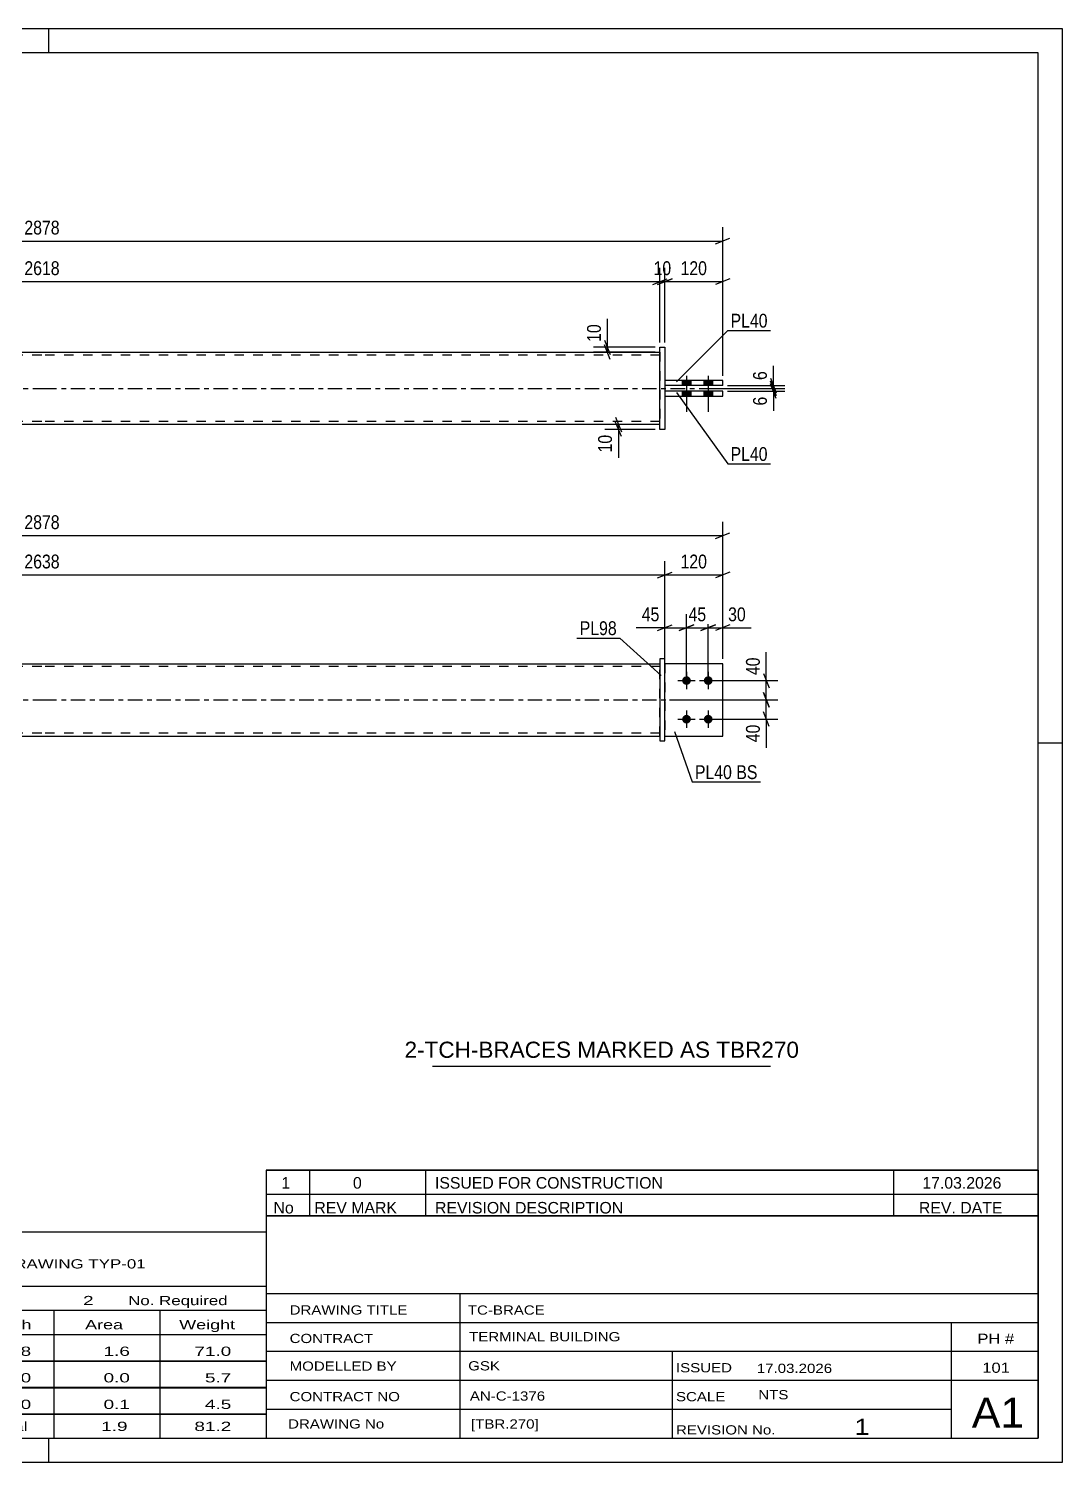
# Model space of a CAD drawing. Header units: millimetres. Extents: x 0 to 420, y 0 to 297.
# Drawn here: x 205.8 to 420, y 0 to 297 of the extents above; entities that cross this region are included whole.
import ezdxf

# ---------------------------------------------------------------- set-up
doc = ezdxf.new("R2010")
doc.units = ezdxf.units.MM
doc.linetypes.add('DXK_LINE_DOT2', pattern=[3.9198, 1.9599, -1.9599])
doc.linetypes.add('DXK_LINE_DOT3', pattern=[5.9187, 2.979, -0.9799, 0.9799, -0.9799])
doc.styles.add('Arial', font='ARIAL.TTF', dxfattribs={"height": 0.2})
doc.styles.add('Arial Narrow', font='ARIALN.TTF', dxfattribs={"height": 0.2})

# ---------------------------------------------------------------- blocks, each defined once
blk = doc.blocks.new('Unknown-580872957-1163')
at = {"color": 5, "linetype": 'Continuous'}
for p, q in [((420, 297), (0, 297)), ((210, 292), (210, 297)), ((420, 0), (420, 297)), ((415, 292), (5, 292)), ((415, 5), (415, 292)), ((420, 149), (415, 149)), ((5, 5), (415, 5)), ((210, 0), (210, 5)), ((0, 0), (420, 0))]:
    blk.add_line(p, q, dxfattribs=at)
blk = doc.blocks.new('Part-580872957-1767 - 1735')
at = {"color": 7, "linetype": 'DXK_LINE_DOT2'}
for p, q in [((349.62, 165.45), (337.62, 165.45)), ((337.62, 165.45), (337.62, 150.45)), ((349.62, 150.45), (349.62, 165.45)), ((337.62, 150.45), (349.62, 150.45))]:
    blk.add_line(p, q, dxfattribs=at)
blk = doc.blocks.new('Part-580872957-1772 - 1735')
at = {"color": 2, "linetype": 'Continuous'}
for p, q in [((349.62, 165.45), (337.62, 165.45)), ((349.62, 150.45), (349.62, 165.45)), ((337.62, 150.45), (349.62, 150.45))]:
    blk.add_line(p, q, dxfattribs=at)
at = {"color": 7, "linetype": 'DXK_LINE_DOT2'}
blk.add_line((337.62, 165.45), (337.62, 150.45), dxfattribs=at)
blk = doc.blocks.new('Part-580872957-1787 - 1735')
at = {"color": 2, "linetype": 'Continuous'}
for p, q in [((336.62, 166.45), (336.62, 149.45)), ((337.62, 166.45), (336.62, 166.45)), ((337.62, 149.45), (337.62, 166.45)), ((336.62, 149.45), (337.62, 149.45))]:
    blk.add_line(p, q, dxfattribs=at)
blk = doc.blocks.new('Part-580872957-1807 - 1735')
at = {"color": 2, "linetype": 'Continuous'}
for p, q in [((80.52, 165.45), (208.52, 165.45)), ((208.62, 165.45), (336.62, 165.45)), ((80.52, 150.45), (208.52, 150.45)), ((208.62, 150.45), (336.62, 150.45))]:
    blk.add_line(p, q, dxfattribs=at)
at = {"color": 7, "linetype": 'DXK_LINE_DOT2'}
for p, q in [((80.52, 150.45), (80.52, 165.45)), ((208.52, 164.85), (80.52, 164.85)), ((336.62, 164.85), (208.62, 164.85)), ((336.62, 150.45), (336.62, 165.45)), ((208.52, 151.05), (80.52, 151.05)), ((336.62, 151.05), (208.62, 151.05))]:
    blk.add_line(p, q, dxfattribs=at)
at = {"color": 7, "linetype": 'DXK_LINE_DOT3'}
for p, q in [((70.52, 157.95), (208.52, 157.95)), ((208.62, 157.95), (346.62, 157.95))]:
    blk.add_line(p, q, dxfattribs=at)
blk = doc.blocks.new('Bolt-580872957-1808 - 1735')
at = {"linetype": 'Continuous'}
for points in [[(342.12, 162.85, -1), (342.12, 161.05, -1)], [(346.62, 162.85, -1), (346.62, 161.05, -1)], [(342.12, 154.85, -1), (342.12, 153.05, -1)], [(346.62, 154.85, -1), (346.62, 153.05, -1)]]:
    blk.add_hatch(color=1, dxfattribs=at).paths.add_polyline_path(points)
at = {"color": 1, "linetype": 'Continuous'}
for p, q in [((342.12, 163.75), (342.12, 160.15)), ((346.62, 163.75), (346.62, 160.15)), ((340.32, 161.95), (343.92, 161.95)), ((344.82, 161.95), (348.42, 161.95)), ((342.12, 155.75), (342.12, 152.15)), ((346.62, 155.75), (346.62, 152.15)), ((340.32, 153.95), (343.92, 153.95)), ((344.82, 153.95), (348.42, 153.95))]:
    blk.add_line(p, q, dxfattribs=at)
blk = doc.blocks.new('Part-580872957-1426 - 1390')
at = {"color": 2, "linetype": 'Continuous'}
for p, q in [((336.62, 213.99), (336.62, 230.99)), ((336.62, 230.99), (337.62, 230.99)), ((337.62, 230.99), (337.62, 213.99)), ((337.62, 213.99), (336.62, 213.99))]:
    blk.add_line(p, q, dxfattribs=at)
blk = doc.blocks.new('Part-580872957-1458 - 1390')
at = {"color": 2, "linetype": 'Continuous'}
for p, q in [((349.62, 224.09), (337.62, 224.09)), ((349.62, 223.09), (337.62, 223.09)), ((349.62, 223.09), (349.62, 224.09))]:
    blk.add_line(p, q, dxfattribs=at)
at = {"color": 7, "linetype": 'DXK_LINE_DOT2'}
blk.add_line((337.62, 224.09), (337.62, 223.09), dxfattribs=at)
blk = doc.blocks.new('Part-580872957-1431 - 1390')
at = {"color": 2, "linetype": 'Continuous'}
for p, q in [((349.62, 221.89), (337.62, 221.89)), ((337.62, 220.89), (349.62, 220.89)), ((349.62, 220.89), (349.62, 221.89))]:
    blk.add_line(p, q, dxfattribs=at)
at = {"color": 7, "linetype": 'DXK_LINE_DOT2'}
blk.add_line((337.62, 221.89), (337.62, 220.89), dxfattribs=at)
blk = doc.blocks.new('Part-580872957-1446 - 1390')
at = {"color": 2, "linetype": 'Continuous'}
for p, q in [((80.52, 229.99), (208.52, 229.99)), ((208.62, 229.99), (336.62, 229.99)), ((208.52, 214.99), (80.52, 214.99)), ((336.62, 214.99), (208.62, 214.99))]:
    blk.add_line(p, q, dxfattribs=at)
at = {"color": 7, "linetype": 'DXK_LINE_DOT2'}
for p, q in [((80.52, 214.99), (80.52, 229.99)), ((208.52, 229.39), (80.52, 229.39)), ((336.62, 229.39), (208.62, 229.39)), ((336.62, 229.99), (336.62, 214.99)), ((208.52, 215.59), (80.52, 215.59)), ((336.62, 215.59), (208.62, 215.59))]:
    blk.add_line(p, q, dxfattribs=at)
at = {"color": 7, "linetype": 'DXK_LINE_DOT3'}
for p, q in [((70.52, 222.49), (208.52, 222.49)), ((208.62, 222.49), (346.62, 222.49))]:
    blk.add_line(p, q, dxfattribs=at)
blk = doc.blocks.new('Bolt-580872957-1447 - 1390')
at = {"linetype": 'Continuous'}
for points in [[(343.02, 224.09), (341.22, 224.09), (341.22, 223.09), (343.02, 223.09)], [(343.02, 224.09), (341.22, 224.09), (341.22, 223.09), (343.02, 223.09)], [(347.52, 224.09), (345.72, 224.09), (345.72, 223.09), (347.52, 223.09)], [(347.52, 224.09), (345.72, 224.09), (345.72, 223.09), (347.52, 223.09)], [(343.02, 221.89), (341.22, 221.89), (341.22, 220.89), (343.02, 220.89)], [(343.02, 221.89), (341.22, 221.89), (341.22, 220.89), (343.02, 220.89)], [(347.52, 221.89), (345.72, 221.89), (345.72, 220.89), (347.52, 220.89)], [(347.52, 221.89), (345.72, 221.89), (345.72, 220.89), (347.52, 220.89)]]:
    blk.add_hatch(color=1, dxfattribs=at).paths.add_polyline_path(points)
at = {"color": 1, "linetype": 'Continuous'}
for p, q in [((341.22, 224.09), (341.22, 223.09)), ((341.22, 224.09), (341.22, 223.09)), ((342.12, 225.09), (342.12, 217.59)), ((342.12, 225.09), (342.12, 217.59)), ((343.02, 224.09), (343.02, 223.09)), ((343.02, 224.09), (343.02, 223.09)), ((345.72, 224.09), (345.72, 223.09)), ((345.72, 224.09), (345.72, 223.09)), ((346.62, 225.09), (346.62, 217.59)), ((346.62, 225.09), (346.62, 217.59)), ((347.52, 224.09), (347.52, 223.09)), ((347.52, 224.09), (347.52, 223.09)), ((341.22, 221.89), (341.22, 220.89)), ((341.22, 221.89), (341.22, 220.89)), ((343.02, 221.89), (343.02, 220.89)), ((343.02, 221.89), (343.02, 220.89)), ((345.72, 221.89), (345.72, 220.89)), ((345.72, 221.89), (345.72, 220.89)), ((347.52, 221.89), (347.52, 220.89)), ((347.52, 221.89), (347.52, 220.89))]:
    blk.add_line(p, q, dxfattribs=at)
blk = doc.blocks.new('StraightDimension-580872957-1818 - 1735')
at = {"color": 7, "linetype": 'Continuous'}
for p, q in [((346.62, 162.95), (346.62, 175.74)), ((349.62, 166.45), (349.62, 175.74)), ((345.12, 172.29), (348.12, 173.49)), ((346.62, 172.89), (349.62, 172.89)), ((351.12, 173.49), (348.12, 172.29))]:
    blk.add_line(p, q, dxfattribs=at)
at = {"color": 0}
blk.add_wipeout([(355, 173.64), (355, 177.84), (350.14, 177.84), (350.14, 173.64)], dxfattribs=at)
at = {"color": 7, "linetype": 'Continuous'}
blk.add_line((349.62, 172.89), (355.52, 172.89), dxfattribs=at)
blk.add_line((349.62, 172.89), (355.52, 172.89), dxfattribs=at)
at = {"color": 3, "style": 'Arial Narrow'}
blk.add_text('30', height=2.863, dxfattribs=at).set_placement((350.74, 174.24))
blk = doc.blocks.new('StraightDimension-580872957-1834 - 1735')
at = {"color": 7, "linetype": 'Continuous'}
for p, q in [((342.12, 162.95), (342.12, 175.74)), ((346.62, 162.95), (346.62, 175.74)), ((340.62, 172.29), (343.62, 173.49)), ((342.12, 172.89), (346.62, 172.89)), ((348.12, 173.49), (345.12, 172.29))]:
    blk.add_line(p, q, dxfattribs=at)
at = {"color": 0}
blk.add_wipeout([(346.8, 173.64), (346.8, 177.84), (341.94, 177.84), (341.94, 173.64)], dxfattribs=at)
at = {"color": 3, "style": 'Arial Narrow'}
blk.add_text('45', height=2.863, dxfattribs=at).set_placement((342.54, 174.24))
blk = doc.blocks.new('StraightDimension-580872957-1847 - 1735')
at = {"color": 7, "linetype": 'Continuous'}
for p, q in [((337.62, 166.45), (337.62, 175.74)), ((342.12, 162.95), (342.12, 175.74)), ((336.12, 172.29), (339.12, 173.49)), ((337.62, 172.89), (342.12, 172.89)), ((343.62, 173.49), (340.62, 172.29))]:
    blk.add_line(p, q, dxfattribs=at)
at = {"color": 0}
blk.add_wipeout([(337.09, 173.64), (337.09, 177.84), (332.24, 177.84), (332.24, 173.64)], dxfattribs=at)
at = {"color": 7, "linetype": 'Continuous'}
blk.add_line((337.62, 172.89), (331.71, 172.89), dxfattribs=at)
blk.add_line((337.62, 172.89), (331.71, 172.89), dxfattribs=at)
at = {"color": 3, "style": 'Arial Narrow'}
blk.add_text('45', height=2.863, dxfattribs=at).set_placement((332.84, 174.24))
blk = doc.blocks.new('StraightDimension-580872957-1864 - 1735')
at = {"color": 7, "linetype": 'Continuous'}
for p, q in [((67.52, 166.45), (67.52, 194.83)), ((349.62, 166.45), (349.62, 194.83)), ((69.02, 192.58), (66.02, 191.38)), ((67.52, 191.98), (349.62, 191.98)), ((348.12, 191.38), (351.12, 192.58))]:
    blk.add_line(p, q, dxfattribs=at)
at = {"color": 0}
blk.add_wipeout([(212.82, 192.73), (212.82, 196.93), (204.31, 196.93), (204.31, 192.73)], dxfattribs=at)
at = {"color": 3, "style": 'Arial Narrow'}
blk.add_text('2878', height=2.863, dxfattribs=at).set_placement((204.91, 193.33))
blk = doc.blocks.new('StraightDimension-580872957-1884 - 1735')
at = {"color": 7, "linetype": 'Continuous'}
for p, q in [((358.06, 163.45), (359.26, 160.45)), ((347.62, 161.95), (361.06, 161.95)), ((358.66, 157.95), (358.66, 161.95)), ((338.62, 157.95), (361.06, 157.95)), ((359.26, 156.45), (358.06, 159.45))]:
    blk.add_line(p, q, dxfattribs=at)
at = {"color": 0}
blk.add_wipeout([(357.91, 167.34), (353.71, 167.34), (353.71, 162.48), (357.91, 162.48)], dxfattribs=at)
at = {"color": 7, "linetype": 'Continuous'}
blk.add_line((358.66, 161.95), (358.66, 167.86), dxfattribs=at)
blk.add_line((358.66, 161.95), (358.66, 167.86), dxfattribs=at)
at = {"color": 3, "style": 'Arial Narrow'}
blk.add_text('40', height=2.863, rotation=90.0002, dxfattribs=at).set_placement((357.31, 163.08))
blk = doc.blocks.new('StraightDimension-580872957-1893 - 1735')
at = {"color": 7, "linetype": 'Continuous'}
for p, q in [((338.62, 157.95), (361.06, 157.95)), ((358.06, 159.45), (359.26, 156.45)), ((358.66, 153.95), (358.66, 157.95)), ((359.26, 152.45), (358.06, 155.45)), ((347.62, 153.95), (361.06, 153.95))]:
    blk.add_line(p, q, dxfattribs=at)
at = {"color": 0}
blk.add_wipeout([(357.91, 153.43), (353.71, 153.43), (353.71, 148.57), (357.91, 148.57)], dxfattribs=at)
at = {"color": 7, "linetype": 'Continuous'}
blk.add_line((358.66, 153.95), (358.66, 148.05), dxfattribs=at)
blk.add_line((358.66, 153.95), (358.66, 148.05), dxfattribs=at)
at = {"color": 3, "style": 'Arial Narrow'}
blk.add_text('40', height=2.863, rotation=90.0002, dxfattribs=at).set_placement((357.31, 149.17))
blk = doc.blocks.new('StraightDimension-580872957-1903 - 1735')
at = {"color": 7, "linetype": 'Continuous'}
for p, q in [((336.12, 183.23), (339.12, 184.43)), ((337.62, 166.45), (337.62, 186.68)), ((351.12, 184.43), (348.12, 183.23)), ((349.62, 166.45), (349.62, 186.68)), ((337.62, 183.83), (349.62, 183.83))]:
    blk.add_line(p, q, dxfattribs=at)
at = {"color": 0}
blk.add_wipeout([(346.96, 184.58), (346.96, 188.78), (340.28, 188.78), (340.28, 184.58)], dxfattribs=at)
at = {"color": 3, "style": 'Arial Narrow'}
blk.add_text('120', height=2.863, dxfattribs=at).set_placement((340.88, 185.18))
blk = doc.blocks.new('StraightDimension-580872957-1922 - 1735')
at = {"color": 7, "linetype": 'Continuous'}
for p, q in [((81.02, 184.43), (78.02, 183.23)), ((79.52, 158.95), (79.52, 186.68)), ((336.12, 183.23), (339.12, 184.43)), ((337.62, 166.45), (337.62, 186.68)), ((79.52, 183.83), (337.62, 183.83))]:
    blk.add_line(p, q, dxfattribs=at)
at = {"color": 0}
blk.add_wipeout([(212.82, 184.58), (212.82, 188.78), (204.31, 188.78), (204.31, 184.58)], dxfattribs=at)
at = {"color": 3, "style": 'Arial Narrow'}
blk.add_text('2638', height=2.863, dxfattribs=at).set_placement((204.91, 185.18))
blk = doc.blocks.new('StraightDimension-580872957-1658 - 1390')
at = {"color": 7, "linetype": 'Continuous'}
for p, q in [((350.62, 223.09), (362.52, 223.09)), ((359.52, 224.59), (360.72, 221.59)), ((360.72, 220.99), (359.52, 223.99)), ((360.12, 222.49), (360.12, 223.09)), ((345.37, 222.49), (362.52, 222.49))]:
    blk.add_line(p, q, dxfattribs=at)
at = {"color": 0}
blk.add_wipeout([(359.37, 226.64), (355.17, 226.64), (355.17, 223.61), (359.37, 223.61)], dxfattribs=at)
at = {"color": 7, "linetype": 'Continuous'}
blk.add_line((360.12, 223.09), (360.12, 227.17), dxfattribs=at)
blk.add_line((360.12, 223.09), (360.12, 227.17), dxfattribs=at)
at = {"color": 3, "style": 'Arial Narrow'}
blk.add_text('6', height=2.86, rotation=90.0002, dxfattribs=at).set_placement((358.77, 224.21))
blk = doc.blocks.new('StraightDimension-580872957-1535 - 1390')
at = {"color": 7, "linetype": 'Continuous'}
for p, q in [((335.62, 214.99), (325.17, 214.99)), ((335.62, 213.99), (325.17, 213.99)), ((327.42, 216.49), (328.62, 213.49)), ((328.62, 212.49), (327.42, 215.49)), ((328.02, 213.99), (328.02, 214.99))]:
    blk.add_line(p, q, dxfattribs=at)
at = {"color": 0}
blk.add_wipeout([(327.27, 213.46), (323.07, 213.46), (323.07, 208.61), (327.27, 208.61)], dxfattribs=at)
at = {"color": 7, "linetype": 'Continuous'}
blk.add_line((328.02, 213.99), (328.02, 208.08), dxfattribs=at)
blk.add_line((328.02, 213.99), (328.02, 208.08), dxfattribs=at)
at = {"color": 3, "style": 'Arial Narrow'}
blk.add_text('10', height=2.863, rotation=90.0002, dxfattribs=at).set_placement((326.67, 209.21))
blk = doc.blocks.new('StraightDimension-580872957-1575 - 1390')
at = {"color": 7, "linetype": 'Continuous'}
for p, q in [((336.62, 231.99), (336.62, 247.45)), ((337.62, 231.99), (337.62, 247.45)), ((335.12, 244), (338.12, 245.2)), ((339.12, 245.2), (336.12, 244)), ((336.62, 244.6), (337.62, 244.6))]:
    blk.add_line(p, q, dxfattribs=at)
at = {"color": 0}
blk.add_wipeout([(339.55, 245.35), (339.55, 249.55), (334.69, 249.55), (334.69, 245.35)], dxfattribs=at)
at = {"color": 3, "style": 'Arial Narrow'}
blk.add_text('10', height=2.863, dxfattribs=at).set_placement((335.29, 245.95))
blk = doc.blocks.new('StraightDimension-580872957-1564 - 1390')
at = {"color": 7, "linetype": 'Continuous'}
for p, q in [((67.52, 225.09), (67.52, 255.86)), ((349.62, 225.09), (349.62, 255.86)), ((69.02, 253.61), (66.02, 252.41)), ((67.52, 253.01), (349.62, 253.01)), ((348.12, 252.41), (351.12, 253.61))]:
    blk.add_line(p, q, dxfattribs=at)
at = {"color": 0}
blk.add_wipeout([(212.82, 253.76), (212.82, 257.96), (204.31, 257.96), (204.31, 253.76)], dxfattribs=at)
at = {"color": 3, "style": 'Arial Narrow'}
blk.add_text('2878', height=2.863, dxfattribs=at).set_placement((204.91, 254.36))
blk = doc.blocks.new('StraightDimension-580872957-1549 - 1390')
at = {"color": 7, "linetype": 'Continuous'}
for p, q in [((325.12, 232.49), (326.32, 229.49)), ((335.62, 230.99), (322.87, 230.99)), ((335.62, 229.99), (322.87, 229.99)), ((326.32, 228.49), (325.12, 231.49)), ((325.72, 229.99), (325.72, 230.99))]:
    blk.add_line(p, q, dxfattribs=at)
at = {"color": 0}
blk.add_wipeout([(324.97, 236.37), (320.77, 236.37), (320.77, 231.51), (324.97, 231.51)], dxfattribs=at)
at = {"color": 7, "linetype": 'Continuous'}
blk.add_line((325.72, 230.99), (325.72, 236.89), dxfattribs=at)
blk.add_line((325.72, 230.99), (325.72, 236.89), dxfattribs=at)
at = {"color": 3, "style": 'Arial Narrow'}
blk.add_text('10', height=2.863, rotation=90.0002, dxfattribs=at).set_placement((324.37, 232.11))
blk = doc.blocks.new('StraightDimension-580872957-1585 - 1390')
at = {"color": 7, "linetype": 'Continuous'}
for p, q in [((80.52, 231.99), (80.52, 247.45)), ((336.62, 231.99), (336.62, 247.45)), ((82.02, 245.2), (79.02, 244)), ((80.52, 244.6), (336.62, 244.6)), ((335.12, 244), (338.12, 245.2))]:
    blk.add_line(p, q, dxfattribs=at)
at = {"color": 0}
blk.add_wipeout([(212.82, 245.35), (212.82, 249.55), (204.31, 249.55), (204.31, 245.35)], dxfattribs=at)
at = {"color": 3, "style": 'Arial Narrow'}
blk.add_text('2618', height=2.863, dxfattribs=at).set_placement((204.91, 245.95))
blk = doc.blocks.new('StraightDimension-580872957-1615 - 1390')
at = {"color": 7, "linetype": 'Continuous'}
for p, q in [((337.62, 231.99), (337.62, 247.45)), ((349.62, 225.09), (349.62, 247.45)), ((336.12, 244), (339.12, 245.2)), ((337.62, 244.6), (349.62, 244.6)), ((351.12, 245.2), (348.12, 244))]:
    blk.add_line(p, q, dxfattribs=at)
at = {"color": 0}
blk.add_wipeout([(346.96, 245.35), (346.96, 249.55), (340.28, 249.55), (340.28, 245.35)], dxfattribs=at)
at = {"color": 3, "style": 'Arial Narrow'}
blk.add_text('120', height=2.863, dxfattribs=at).set_placement((340.88, 245.95))
blk = doc.blocks.new('StraightDimension-580872957-1647 - 1390')
at = {"color": 7, "linetype": 'Continuous'}
for p, q in [((359.52, 223.99), (360.72, 220.99)), ((360.72, 220.39), (359.52, 223.39)), ((345.37, 222.49), (362.52, 222.49)), ((350.62, 221.89), (362.52, 221.89)), ((360.12, 221.89), (360.12, 222.49))]:
    blk.add_line(p, q, dxfattribs=at)
at = {"color": 0}
blk.add_wipeout([(359.37, 221.36), (355.17, 221.36), (355.17, 218.33), (359.37, 218.33)], dxfattribs=at)
at = {"color": 7, "linetype": 'Continuous'}
blk.add_line((360.12, 221.89), (360.12, 217.81), dxfattribs=at)
blk.add_line((360.12, 221.89), (360.12, 217.81), dxfattribs=at)
at = {"color": 3, "style": 'Arial Narrow'}
blk.add_text('6', height=2.86, rotation=90.0002, dxfattribs=at).set_placement((358.77, 218.93))
blk = doc.blocks.new('Unknown-580872957-3639')
at = {"color": 7, "linetype": 'Continuous'}
for p, q in [((255, 51.05), (255, 5)), ((255, 51.05), (415, 51.05)), ((415, 51), (415, 5)), ((255, 35), (415, 35)), ((295.14, 35), (295.14, 5)), ((255, 29), (415, 29)), ((397, 5.05), (397, 29.05)), ((255, 23), (415, 23)), ((339.14, 23), (339.14, 5)), ((255, 17), (415, 17)), ((255, 11), (397, 11)), ((255, 5), (415, 5))]:
    blk.add_line(p, q, dxfattribs=at)
at = {"color": 7, "style": 'Arial Narrow'}
for s, height, width, p in [('DRAWING TITLE', 1.9089, 1.425378, (259.88, 30.61)), ('TC-BRACE', 1.909, 1.425378, (296.81, 30.59)), ('TERMINAL BUILDING', 1.9089, 1.425378, (297.06, 25.07)), ('CONTRACT', 1.909, 1.425378, (259.88, 24.71)), ('MODELLED BY', 1.9089, 1.425378, (259.88, 18.98)), ('GSK', 1.909, 1.425378, (296.88, 19.04)), ('ISSUED', 1.909, 1.425378, (339.94, 18.64)), ('17.03.2026', 1.909, 1.425378, (356.69, 18.52)), ('CONTRACT NO', 1.9089, 1.425378, (259.88, 12.66)), ('AN-C-1376', 1.909, 1.425378, (297.23, 12.78)), ('SCALE', 1.909, 1.425378, (339.94, 12.65)), ('A1', 6.204, 1.25, (401.24, 7.2)), ('DRAWING No', 1.909, 1.425378, (259.56, 7)), ('[TBR.270]', 1.909, 1.425378, (297.46, 6.99)), ('1', 3.34, 1.5, (376.91, 5.68)), ('REVISION No.', 1.9089, 1.425378, (339.94, 5.77))]:
    blk.add_text(s, height=height, dxfattribs=dict(at, width=width)).set_placement(p)
at = {"color": 7, "linetype": 'Continuous', "style": 'Arial Narrow'}
for s, height, width, p in [('PH #', 2.1, 1.42538, (402.4, 24.55)), ('101', 2.1, 1.42538, (403.41, 18.55)), ('NTS', 1.909, 1.425378, (357, 13.05))]:
    blk.add_text(s, height=height, dxfattribs=dict(at, width=width)).set_placement(p)
blk = doc.blocks.new('Unknown-580872957-3640')
at = {"color": 7, "linetype": 'Continuous'}
for p, q in [((255, 60.55), (415, 60.55)), ((415, 60.55), (255, 60.55)), ((255, 60.55), (255, 55.55)), ((264, 60.55), (264, 55.55)), ((288, 60.55), (288, 55.55)), ((385, 60.55), (385, 55.55)), ((415, 60.55), (415, 55.55)), ((255, 55.55), (415, 55.55)), ((255, 55.55), (255, 51.05)), ((255, 55.55), (415, 55.55)), ((264, 55.55), (264, 51.05)), ((288, 55.55), (288, 51.05)), ((385, 55.55), (385, 51.05)), ((415, 55.55), (415, 51.05)), ((415, 51.05), (255, 51.05))]:
    blk.add_line(p, q, dxfattribs=at)
at = {"color": 7, "linetype": 'Continuous', "style": 'Arial Narrow'}
for s, height, width, p in [('1', 2.39, 1.196471, (258.16, 56.7)), ('0', 2.39, 1.196471, (273, 56.7)), ('ISSUED FOR CONSTRUCTION', 2.3861, 1.196471, (290, 56.7)), ('17.03.2026', 2.386, 1.196471, (391, 56.7)), ('No', 2.386, 1.2, (256.54, 51.55)), ('REV MARK', 2.386, 1.2, (265, 51.55)), ('REVISION DESCRIPTION', 2.3861, 1.2, (290, 51.55)), ('REV. DATE', 2.386, 1.2, (390.28, 51.55))]:
    blk.add_text(s, height=height, dxfattribs=dict(at, width=width)).set_placement(p)
blk = doc.blocks.new('Unknown-580872957-3641')
at = {"color": 7, "linetype": 'Continuous'}
for p, q in [((95, 47.75), (255, 47.75)), ((95, 36.5), (95, 47.75)), ((255, 47.75), (255, 36.5)), ((95, 36.5), (255, 36.5)), ((95, 36.5), (95, 31.5)), ((255, 36.5), (255, 31.5)), ((95, 31.5), (255, 31.5)), ((95, 31.5), (95, 26.5)), ((119, 31.5), (119, 26.5)), ((154.5, 31.5), (154.5, 26.5)), ((180.5, 31.5), (180.5, 26.5)), ((193.5, 31.5), (193.5, 26.5)), ((211, 31.5), (211, 26.5)), ((233, 31.5), (233, 26.5)), ((255, 31.5), (255, 26.5)), ((95, 26.5), (255, 26.5)), ((95, 26.45), (95, 21.05)), ((95, 26.45), (255, 26.45)), ((119, 26.5), (119, 21)), ((154.5, 26.5), (154.5, 21)), ((180.5, 26.5), (180.5, 21)), ((193.5, 26.5), (193.5, 21)), ((211, 26.5), (211, 21)), ((233, 26.5), (233, 21)), ((255, 26.45), (255, 21.05)), ((95, 21.05), (255, 21.05)), ((95, 20.95), (95, 15.55)), ((95, 20.95), (255, 20.95)), ((119, 21), (119, 15.5)), ((154.5, 21), (154.5, 15.5)), ((180.5, 21), (180.5, 15.5)), ((193.5, 21), (193.5, 15.5)), ((211, 21), (211, 15.5)), ((233, 21), (233, 15.5)), ((255, 20.95), (255, 15.55)), ((95, 15.55), (255, 15.55)), ((95, 15.45), (95, 10.05)), ((95, 15.45), (255, 15.45)), ((119, 15.5), (119, 10)), ((154.5, 15.5), (154.5, 10)), ((180.5, 15.5), (180.5, 10)), ((193.5, 15.5), (193.5, 10)), ((211, 15.5), (211, 10)), ((233, 15.5), (233, 10)), ((255, 15.45), (255, 10.05)), ((95, 10.05), (255, 10.05)), ((95, 10), (255, 10)), ((95, 10), (95, 5)), ((211, 10), (211, 5)), ((233, 10), (233, 5)), ((255, 10), (255, 5)), ((95, 5), (255, 5))]:
    blk.add_line(p, q, dxfattribs=at)
at = {"color": 7, "style": 'Arial Narrow'}
for s, height, width, p in [('GENERAL NOTES & WELD DETAILS :', 2.8633, 1.4, (96.15, 40.06)), ('REFER TYP DRAWING TYP-01', 1.9089, 1.6, (179.7, 40.16)), ("MATERIAL LIST FOR ASSEMBLY MK'D", 1.9089, 1.6, (96.15, 32.56)), ('TBR270', 1.909, 1.794707, (187.59, 32.47)), ('2', 1.91, 1.794707, (217.08, 32.56)), ('No. Required', 1.9089, 1.6, (226.41, 32.56)), ('Mark', 1.909, 1.7, (96.34, 27.5)), ('Profile', 1.909, 1.7, (129.41, 27.5)), ('Material', 1.909, 1.7, (159.54, 27.56)), ('No.', 1.909, 1.7, (184.5, 27.56)), ('Length', 1.909, 1.7, (195, 27.56)), ('Area', 1.909, 1.7, (217.5, 27.56)), ('Weight', 1.909, 1.7, (237, 27.56))]:
    blk.add_text(s, height=height, dxfattribs=dict(at, width=width)).set_placement(p)
at = {"color": 7, "linetype": 'Continuous', "style": 'Arial Narrow'}
for s, height, width, p in [('TBR270', 1.909, 1.794707, (96.5, 22.06)), ('SHS150*6', 1.909, 1.794707, (121, 22.06)), ('E350', 1.909, 1.794707, (160.74, 22.06)), ('1', 1.91, 1.794707, (184.86, 22.06)), ('2618', 1.909, 1.794707, (197.58, 22.06)), ('1.6', 1.909, 1.794707, (221.32, 22.06)), ('71.0', 1.909, 1.794707, (240.14, 22.06)), ('PL40', 1.909, 1.794707, (96.5, 16.56)), ('PL10*120', 1.909, 1.794707, (121, 16.56)), ('E350', 1.909, 1.794707, (160.74, 16.56)), ('4', 1.91, 1.794707, (184.86, 16.56)), ('150', 1.909, 1.794707, (199.77, 16.56)), ('0.0', 1.909, 1.794707, (221.32, 16.56)), ('5.7', 1.909, 1.794707, (242.33, 16.56)), ('PL98', 1.909, 1.794707, (96.5, 11.06)), ('PL10*170', 1.909, 1.794707, (121, 11.06)), ('E350', 1.909, 1.794707, (160.74, 11.06)), ('2', 1.91, 1.794707, (184.86, 11.06)), ('170', 1.909, 1.794707, (199.77, 11.06)), ('0.1', 1.909, 1.794707, (221.32, 11.06)), ('4.5', 1.909, 1.794707, (242.33, 11.06)), ('Total', 1.909, 1.7, (197.33, 6.5)), ('1.9', 1.909, 1.794707, (220.83, 6.5)), ('81.2', 1.909, 1.794707, (240.14, 6.5))]:
    blk.add_text(s, height=height, dxfattribs=dict(at, width=width)).set_placement(p)
blk = doc.blocks.new('Unknown-580872957-3642')
at = {"color": 7, "linetype": 'Continuous'}
blk.add_line((289.5, 82.05), (359.5, 82.05), dxfattribs=at)
at = {"color": 7, "style": 'Arial'}
blk.add_text('2-TCH-BRACES MARKED AS TBR270', height=3.3428, dxfattribs=at).set_placement((283.69, 83.8))
blk = doc.blocks.new('Mark-580872957-1783 - 1735')
at = {"color": 0}
blk.add_wipeout([(327.67, 171.37), (327.67, 174.37), (319.99, 174.37), (319.99, 171.37)], dxfattribs=at)
blk.add_wipeout([(327.67, 171.37), (327.67, 174.37), (319.99, 174.37), (319.99, 171.37)], dxfattribs=at)
at = {"color": 30, "linetype": 'Continuous'}
for p in [(319.39, 170.77), (336.85, 163.03)]:
    blk.add_line(p, (328.27, 170.77), dxfattribs=at)
at = {"color": 3, "style": 'Arial Narrow'}
blk.add_text('PL98', height=2.863, dxfattribs=at).set_placement((319.99, 171.37))
blk = doc.blocks.new('MarkSet-580872957-2059 - 1735')
at = {"color": 0}
blk.add_wipeout([(351.54, 141.55), (351.54, 144.55), (343.86, 144.55), (343.86, 141.55)], dxfattribs=at)
blk.add_wipeout([(351.54, 141.55), (351.54, 144.55), (343.86, 144.55), (343.86, 141.55)], dxfattribs=at)
at = {"color": 30, "linetype": 'Continuous'}
blk.add_line((339.62, 151.42), (343.26, 140.95), dxfattribs=at)
at = {"color": 0}
blk.add_wipeout([(356.82, 141.55), (356.82, 144.55), (352.44, 144.55), (352.44, 141.55)], dxfattribs=at)
blk.add_wipeout([(356.82, 141.55), (356.82, 144.55), (352.44, 144.55), (352.44, 141.55)], dxfattribs=at)
at = {"color": 30, "linetype": 'Continuous'}
blk.add_line((343.26, 140.95), (357.42, 140.95), dxfattribs=at)
at = {"color": 3, "style": 'Arial Narrow'}
for s, p in [('PL40', (343.86, 141.55)), ('BS', (352.44, 141.55))]:
    blk.add_text(s, height=2.863, dxfattribs=at).set_placement(p)
blk = doc.blocks.new('Mark-580872957-1427 - 1390')
at = {"color": 0}
blk.add_wipeout([(358.93, 207.45), (358.93, 210.45), (351.25, 210.45), (351.25, 207.45)], dxfattribs=at)
blk.add_wipeout([(358.93, 207.45), (358.93, 210.45), (351.25, 210.45), (351.25, 207.45)], dxfattribs=at)
at = {"color": 30, "linetype": 'Continuous'}
for p, q in [((340.05, 221.66), (350.65, 206.85)), ((350.65, 206.85), (359.53, 206.85))]:
    blk.add_line(p, q, dxfattribs=at)
at = {"color": 3, "style": 'Arial Narrow'}
blk.add_text('PL40', height=2.863, dxfattribs=at).set_placement((351.25, 207.45))
blk = doc.blocks.new('Mark-580872957-1454 - 1390')
at = {"color": 0}
blk.add_wipeout([(358.93, 235.07), (358.93, 238.07), (351.25, 238.07), (351.25, 235.07)], dxfattribs=at)
blk.add_wipeout([(358.93, 235.07), (358.93, 238.07), (351.25, 238.07), (351.25, 235.07)], dxfattribs=at)
at = {"color": 30, "linetype": 'Continuous'}
for p, q in [((340.05, 223.86), (350.65, 234.47)), ((350.65, 234.47), (359.53, 234.47))]:
    blk.add_line(p, q, dxfattribs=at)
at = {"color": 3, "style": 'Arial Narrow'}
blk.add_text('PL40', height=2.863, dxfattribs=at).set_placement((351.25, 235.07))

msp = doc.modelspace()

# ---------------------------------------------------------------- block references
for name in ['Unknown-580872957-1163', 'Part-580872957-1446 - 1390', 'Part-580872957-1426 - 1390', 'Part-580872957-1458 - 1390', 'Bolt-580872957-1447 - 1390', 'Part-580872957-1431 - 1390', 'Part-580872957-1787 - 1735', 'Part-580872957-1807 - 1735', 'Part-580872957-1767 - 1735', 'Part-580872957-1772 - 1735', 'Bolt-580872957-1808 - 1735', 'Unknown-580872957-3642', 'Unknown-580872957-3640', 'Unknown-580872957-3639', 'Unknown-580872957-3641']:
    msp.add_blockref(name, (0, 0))

# ---------------------------------------------------------------- next in the draw order: block references
for name in ['StraightDimension-580872957-1575 - 1390', 'StraightDimension-580872957-1658 - 1390', 'StraightDimension-580872957-1535 - 1390', 'StraightDimension-580872957-1818 - 1735']:
    msp.add_blockref(name, (0, 0))

# ---------------------------------------------------------------- next in the draw order: block references
for name in ['StraightDimension-580872957-1564 - 1390', 'StraightDimension-580872957-1834 - 1735']:
    msp.add_blockref(name, (0, 0))

# ---------------------------------------------------------------- next in the draw order: block references
for name in ['StraightDimension-580872957-1549 - 1390', 'StraightDimension-580872957-1847 - 1735']:
    msp.add_blockref(name, (0, 0))

# ---------------------------------------------------------------- next in the draw order: block references
for name in ['StraightDimension-580872957-1585 - 1390', 'StraightDimension-580872957-1864 - 1735']:
    msp.add_blockref(name, (0, 0))

# ---------------------------------------------------------------- next in the draw order: block references
for name in ['StraightDimension-580872957-1615 - 1390', 'StraightDimension-580872957-1884 - 1735']:
    msp.add_blockref(name, (0, 0))

# ---------------------------------------------------------------- next in the draw order: block references
for name in ['StraightDimension-580872957-1647 - 1390', 'StraightDimension-580872957-1903 - 1735', 'StraightDimension-580872957-1893 - 1735']:
    msp.add_blockref(name, (0, 0))

# ---------------------------------------------------------------- next in the draw order: block references
for name in ['Mark-580872957-1454 - 1390', 'Mark-580872957-1427 - 1390', 'StraightDimension-580872957-1922 - 1735', 'MarkSet-580872957-2059 - 1735']:
    msp.add_blockref(name, (0, 0))

# ---------------------------------------------------------------- next in the draw order: block references
msp.add_blockref('Mark-580872957-1783 - 1735', (0, 0))

doc.saveas('drawing.dxf')
